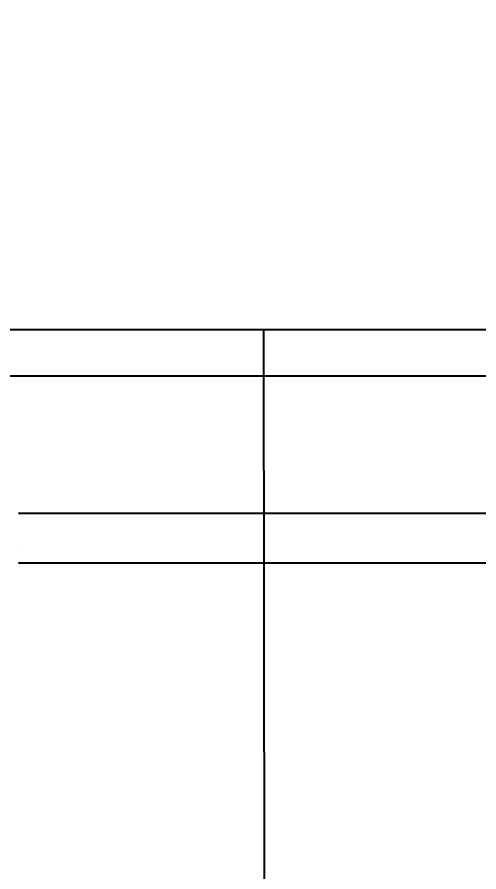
# Model space of a CAD drawing. Header units: centimetres. Extents: x -1797 to 2001, y -8788 to 1856.
# Drawn here: x -182.48 to -162.52, y -7563.81 to -7526.86 of the extents above; entities that cross this region are included whole.
import ezdxf

# ---------------------------------------------------------------- set-up
doc = ezdxf.new("R2010")
doc.units = ezdxf.units.CM
doc.header["$LTSCALE"] = 100
doc.header["$MEASUREMENT"] = 0
doc.header["$PDMODE"] = 35
for name, color, linetype in [('DIM', 1, 'Continuous'), ('ID_Flooring_02', 127, 'Continuous'), ('ID_Furniture-Fixed_02', 145, 'Continuous'), ('WALL-01', 7, 'Continuous'), ('WALL-04', 1, 'Continuous')]:
    doc.layers.add(name, color=color, linetype=linetype)
doc.styles.add('ROMANS', font='romans')
doc.dimstyles.new('AS-17-100', dxfattribs={"dimtxt": 10, "dimasz": 5, "dimexe": 10, "dimexo": 10, "dimgap": 6, "dimtad": 1, "dimtoh": 1, "dimdec": 0, "dimdsep": 46, "dimtxsty": 'ROMANS', "dimblk1": 'ARCHTICK', "dimblk2": 'ARCHTICK', "dimsah": 1, "dimcen": 25, "dimdle": 10, "dimclrd": 1, "dimclre": 1, "dimclrt": 2, "dimadec": 0, "dimazin": 0, "dimtfac": 1, "dimtdec": 0, "dimtofl": 0, "dimtmove": 2, "dimatfit": 3, "dimldrblk": 'ARCHTICK', "dimfxl": 1, "dimtolj": 1, "dimtzin": 0, "dimarcsym": 0})

# ---------------------------------------------------------------- blocks, each defined once
blk = doc.blocks.new('SHOWE')
at = {"layer": 'ID_Furniture-Fixed_02'}
for p, q in [((3642.854, -5455.737), (3642.854, -5498.647)), ((3645.02, -5498.647), (3645.02, -5455.737))]:
    blk.add_line(p, q, dxfattribs=at)
at = {"layer": 'ID_Furniture-Fixed_02', "const_width": 0.0000497}
blk.add_lwpolyline([(3642.854, -5455.737, -0.333333), (3643.937, -5455.737, 0.333333), (3645.02, -5455.737, 0.333333)], format="xyb", dxfattribs=at)
blk = doc.blocks.new('_ARCHTICK')
at = {"color": 0, "linetype": 'ByBlock', "const_width": 0.15}
blk.add_lwpolyline([(-0.5, -0.5), (0.5, 0.5)], dxfattribs=at)
blk = doc.blocks.new('*D846')
at = {"layer": 'Defpoints', "color": 0, "transparency": 16777216}
for p in [(-81.817, -7523.255), (-81.817, -7542.365, 0), (-201.575, -7587.858, 0)]:
    blk.add_point(p, dxfattribs=at)
at = {"layer": 'DIM', "color": 1, "lineweight": -2, "transparency": 16777216}
for p, q in [((-201.575, -7577.858), (-201.575, -7513.255)), ((-81.817, -7532.365), (-81.817, -7513.255)), ((-211.575, -7523.255), (-71.817, -7523.255))]:
    blk.add_line(p, q, dxfattribs=at)
at = {"layer": 'DIM', "color": 1, "lineweight": -2, "transparency": 16777216, "xscale": 5, "yscale": 5, "zscale": 5, "rotation": 180}
blk.add_blockref('_ARCHTICK', (-201.575, -7523.255), dxfattribs=at)
at = {"layer": 'DIM', "color": 1, "lineweight": -2, "transparency": 16777216, "xscale": 5, "yscale": 5, "zscale": 5}
blk.add_blockref('_ARCHTICK', (-81.817, -7523.255), dxfattribs=at)
at = {"layer": 'DIM', "color": 2, "transparency": 16777216, "insert": (-141.696, -7512.255), "char_height": 10, "attachment_point": 5, "style": 'ROMANS'}
blk.add_mtext('\\A1;120', dxfattribs=at)

msp = doc.modelspace()

# ---------------------------------------------------------------- linework, layer by layer
at = {"layer": 'ID_Flooring_02'}
msp.add_line((-171.781, -7570.416, 0), (-171.819, -7540.365, 0), dxfattribs=at)
at = {"layer": 'WALL-01'}
msp.add_line((-351.613, -7540.365), (8.187, -7540.365), dxfattribs=at)
at = {"layer": 'WALL-04'}
msp.add_line((-301.615, -7542.365), (-1.781, -7542.365), dxfattribs=at)

# ---------------------------------------------------------------- block references
at = {"layer": 'DIM', "xscale": -1, "rotation": 90}
msp.add_blockref('SHOWE', (-5638.159, -3905.452), dxfattribs=at)

# ---------------------------------------------------------------- dimensions: what is measured, and where the dimension line sits
at = {"layer": 'DIM'}
dim = msp.add_linear_dim(base=(-81.817, -7523.255, 0), p1=(-201.575, -7587.858), p2=(-81.817, -7542.365), angle=180, dimstyle='AS-17-100', dxfattribs=at)
dim.commit()
dim.dimension.update_dxf_attribs({"geometry": '*D846', "text_midpoint": (-141.696, -7512.255, 0)})

doc.saveas('drawing.dxf')
